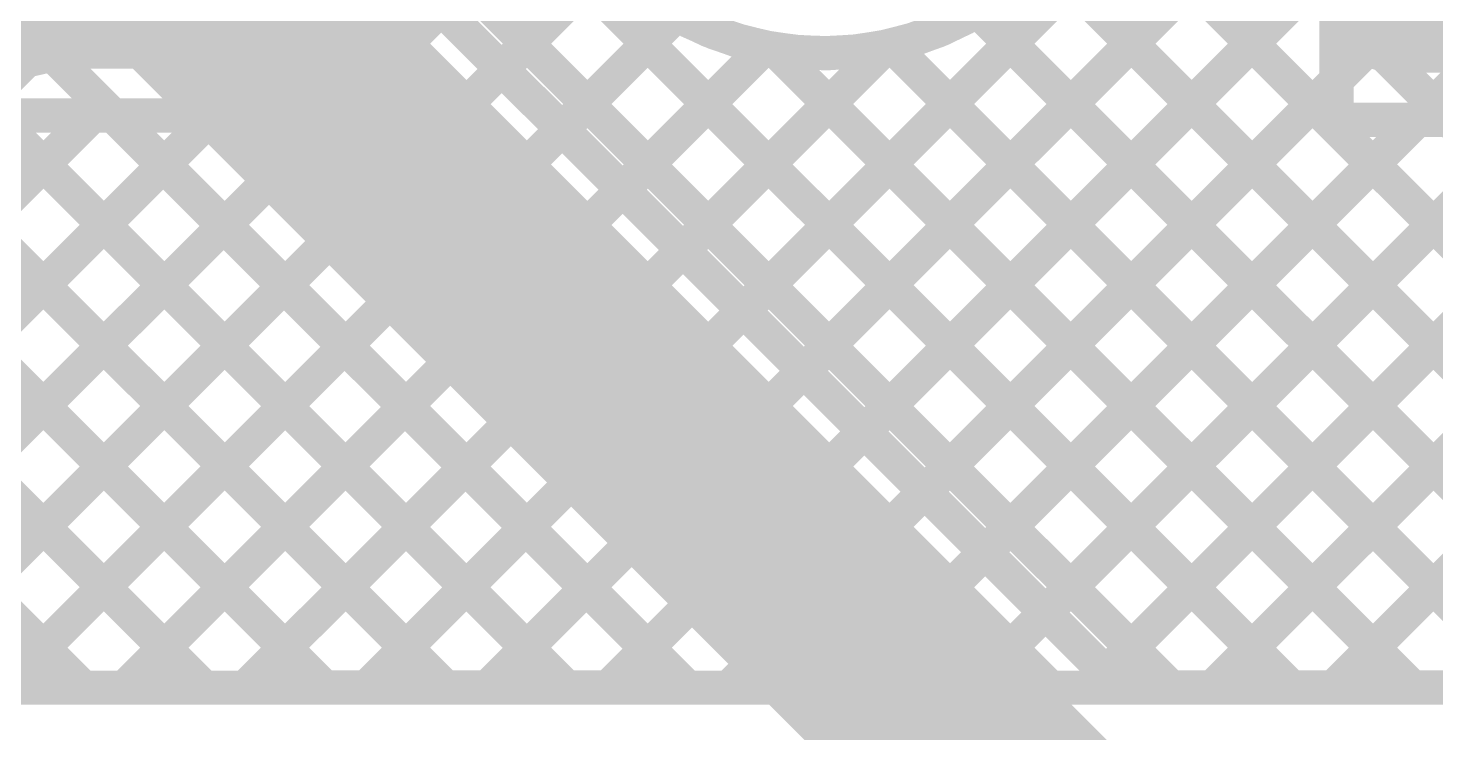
# Model space of a CAD drawing. Header units: millimetres. Extents: x 0 to 214, y 0 to 214.
# Drawn here: x 6.0258 to 6.3552, y 0.1375 to 0.3025 of the extents above; entities that cross this region are included whole.
import ezdxf

# ---------------------------------------------------------------- set-up
doc = ezdxf.new("R2010")
doc.units = ezdxf.units.MM
doc.header["$MEASUREMENT"] = 0
doc.layers.add('BottomLayer', color=5, linetype='Continuous')
doc.layers.add('TopLayer', color=1, linetype='Continuous')

msp = doc.modelspace()

# ---------------------------------------------------------------- hatches: boundary and pattern name
at = {"layer": 'TopLayer'}
for points in [[(6.343, 0.292), (6.547, 0.292), (6.547, 0.446), (6.343, 0.446)], [(5.739, 0.43), (5.739, 0.293), (6.077, 0.293), (6.077, 0.43)]]:
    msp.add_hatch(color=1, dxfattribs=at).paths.add_polyline_path(points)

# ---------------------------------------------------------------- linework, layer by layer
at = {"layer": 'BottomLayer', "const_width": 0.008}
for points in [[(6.03149, 0.29623, -0.978749), (5.9895, 0.43614)], [(6.28206, 0.36664, -1.929197), (6.1885, 0.43263)]]:
    msp.add_lwpolyline(points, format="xyb", dxfattribs=at)
at = {"layer": 'BottomLayer'}
for points, const_width in [([(6.34194, 0.29658), (6.34194, 0.43669)], 0.008), ([(5.881, 0.39064), (6.12359, 0.14805)], 0.008), ([(6.012, 0.36664), (6.37746, 0.00118)], 0.05), ([(6.08196, 0.38767), (6.32157, 0.14806)], 0.008), ([(6.1932, 0.23635), (6.34194, 0.3851)], 0.008), ([(5.88463, 0.35873), (6.0953, 0.14805)], 0.008), ([(6.08441, 0.35694), (6.29329, 0.14806)], 0.008), ([(6.20734, 0.22221), (6.34194, 0.35682)], 0.008), ([(6.2815, 0.35784), (6.34194, 0.29739)], 0.008), ([(6.08241, 0.34714), (6.28149, 0.14806)], 0.008), ([(5.87856, 0.33651), (6.06702, 0.14805)], 0.008), ([(6.27502, 0.33603), (6.46299, 0.14806)], 0.008), ([(6.22148, 0.20807), (6.34194, 0.32853)], 0.008), ([(5.86757, 0.31921), (6.03873, 0.14805)], 0.008), ([(6.26356, 0.31921), (6.43471, 0.14806)], 0.008), ([(6.13663, 0.29292), (6.16164, 0.31793)], 0.008), ([(6.24796, 0.30652), (6.40642, 0.14806)], 0.008), ([(6.15077, 0.27878), (6.1776, 0.30561)], 0.008), ([(6.23562, 0.19393), (6.34194, 0.30025)], 0.008), ([(6.03149, 0.29623), (6.17967, 0.14806)], 0.008), ([(6.16491, 0.26464), (6.19823, 0.29795)], 0.008), ([(6.17905, 0.25049), (6.2267, 0.29814)], 0.008), ([(6.20036, 0.29756), (6.34985, 0.14806)], 0.008), ([(6.22781, 0.29839), (6.37814, 0.14806)], 0.008), ([(6.24977, 0.17978), (6.36656, 0.29658)], 0.008), ([(6.26391, 0.16564), (6.39485, 0.29658)], 0.008), ([(6.27805, 0.1515), (6.42313, 0.29658)], 0.008), ([(6.30289, 0.14806), (6.45142, 0.29658)], 0.008), ([(6.33118, 0.14806), (6.4797, 0.29658)], 0.008), ([(6.34194, 0.29658), (6.48206, 0.29658)], 0.008), ([(6.34275, 0.29658), (6.49127, 0.14806)], 0.008), ([(5.87862, 0.14805), (6.02539, 0.29482)], 0.008), ([(6.0061, 0.29382), (6.15187, 0.14805)], 0.008), ([(5.9069, 0.14805), (6.04329, 0.28443)], 0.008), ([(5.93519, 0.14805), (6.05743, 0.27029)], 0.008), ([(5.96347, 0.14805), (6.07157, 0.25615)], 0.008), ([(5.99176, 0.14805), (6.08572, 0.24201)], 0.008), ([(6.02004, 0.14805), (6.09986, 0.22787)], 0.008), ([(6.04833, 0.14805), (6.114, 0.21372)], 0.008), ([(6.07661, 0.14805), (6.12814, 0.19958)], 0.008), ([(6.1049, 0.14805), (6.14228, 0.18544)], 0.008), ([(6.13318, 0.14805), (6.15643, 0.1713)], 0.008), ([(6.16147, 0.14805), (6.17057, 0.15716)], 0.008), ([(5.007, 0.14803), (6.17967, 0.14806)], 0.008), ([(6.28149, 0.14806), (6.589, 0.14806)], 0.008)]:
    msp.add_lwpolyline(points, dxfattribs=dict(at, const_width=const_width))
at = {"layer": 'BottomLayer', "const_width": 0.004}
for points in [[(6.1756, 0.30561, 1), (6.1796, 0.30561, 1)], [(6.33994, 0.30025, 1), (6.34394, 0.30025, 1)], [(6.02949, 0.29623, 1), (6.03349, 0.29623, 1)], [(6.02949, 0.29623, 1), (6.03349, 0.29623, 1)], [(6.19623, 0.29795, 1), (6.20023, 0.29795, 1)], [(6.19836, 0.29756, 1), (6.20236, 0.29756, 1)], [(6.2247, 0.29814, 1), (6.2287, 0.29814, 1)], [(6.22581, 0.29839, 1), (6.22981, 0.29839, 1)], [(6.33994, 0.29739, 1), (6.34394, 0.29739, 1)], [(6.33994, 0.29658, 1), (6.34394, 0.29658, 1)], [(6.33994, 0.29658, 1), (6.34394, 0.29658, 1)], [(6.34075, 0.29658, 1), (6.34475, 0.29658, 1)], [(6.02339, 0.29482, 1), (6.02739, 0.29482, 1)], [(6.13463, 0.29292, 1), (6.13863, 0.29292, 1)], [(6.04129, 0.28443, 1), (6.04529, 0.28443, 1)], [(6.14877, 0.27878, 1), (6.15277, 0.27878, 1)], [(6.05543, 0.27029, 1), (6.05943, 0.27029, 1)], [(6.16291, 0.26464, 1), (6.16691, 0.26464, 1)], [(6.06957, 0.25615, 1), (6.07357, 0.25615, 1)], [(6.17705, 0.25049, 1), (6.18105, 0.25049, 1)], [(6.08372, 0.24201, 1), (6.08772, 0.24201, 1)], [(6.1912, 0.23635, 1), (6.1952, 0.23635, 1)], [(6.09786, 0.22787, 1), (6.10186, 0.22787, 1)], [(6.20534, 0.22221, 1), (6.20934, 0.22221, 1)], [(6.112, 0.21372, 1), (6.116, 0.21372, 1)], [(6.21948, 0.20807, 1), (6.22348, 0.20807, 1)], [(6.12614, 0.19958, 1), (6.13014, 0.19958, 1)], [(6.23362, 0.19393, 1), (6.23762, 0.19393, 1)], [(6.14028, 0.18544, 1), (6.14428, 0.18544, 1)], [(6.24777, 0.17978, 1), (6.25176, 0.17978, 1)], [(6.15443, 0.1713, 1), (6.15843, 0.1713, 1)], [(6.26191, 0.16564, 1), (6.26591, 0.16564, 1)], [(6.16857, 0.15716, 1), (6.17257, 0.15716, 1)], [(6.27605, 0.1515, 1), (6.28005, 0.1515, 1)], [(6.03673, 0.14805, 1), (6.04073, 0.14805, 1)], [(6.04633, 0.14805, 1), (6.05033, 0.14805, 1)], [(6.06502, 0.14805, 1), (6.06902, 0.14805, 1)], [(6.07461, 0.14805, 1), (6.07861, 0.14805, 1)], [(6.0933, 0.14805, 1), (6.0973, 0.14805, 1)], [(6.1029, 0.14805, 1), (6.1069, 0.14805, 1)], [(6.12158, 0.14805, 1), (6.12559, 0.14805, 1)], [(6.13118, 0.14805, 1), (6.13518, 0.14805, 1)], [(6.14987, 0.14805, 1), (6.15387, 0.14805, 1)], [(6.15947, 0.14805, 1), (6.16347, 0.14805, 1)], [(6.17767, 0.14806, 1), (6.18167, 0.14806, 1)], [(6.17767, 0.14806, 1), (6.18167, 0.14806, 1)], [(6.27949, 0.14806, 1), (6.28349, 0.14806, 1)], [(6.27949, 0.14806, 1), (6.28349, 0.14806, 1)], [(6.29129, 0.14806, 1), (6.29529, 0.14806, 1)], [(6.30089, 0.14806, 1), (6.30489, 0.14806, 1)], [(6.31957, 0.14806, 1), (6.32357, 0.14806, 1)], [(6.32918, 0.14806, 1), (6.33318, 0.14806, 1)], [(6.34786, 0.14806, 1), (6.35185, 0.14806, 1)]]:
    msp.add_lwpolyline(points, format="xyb", close=True, dxfattribs=at)
at = {"layer": 'TopLayer', "const_width": 0.008}
for points in [[(6.332, 0.281), (6.332, 0.457)], [(6.088, 0.282), (6.088, 0.441)], [(6.088, 0.38163), (6.32157, 0.14806)], [(6.1049, 0.14805), (6.332, 0.37516)], [(6.088, 0.30086), (6.14281, 0.35567)], [(6.088, 0.35334), (6.29329, 0.14806)], [(6.13318, 0.14805), (6.332, 0.34687)], [(6.27502, 0.33603), (6.46299, 0.14806)], [(5.96347, 0.14805), (6.14981, 0.33439)], [(6.088, 0.32506), (6.265, 0.14806)], [(6.26356, 0.31921), (6.43471, 0.14806)], [(5.99176, 0.14805), (6.16164, 0.31793)], [(6.16147, 0.14805), (6.332, 0.31859)], [(6.24796, 0.30652), (6.40642, 0.14806)], [(6.02004, 0.14805), (6.1776, 0.30561)], [(6.04833, 0.14805), (6.19823, 0.29795)], [(6.07661, 0.14805), (6.2267, 0.29814)], [(6.088, 0.29678), (6.23672, 0.14806)], [(6.20036, 0.29756), (6.34985, 0.14806)], [(6.22781, 0.29839), (6.37814, 0.14806)], [(6.18975, 0.14806), (6.332, 0.2903)], [(5.77828, 0.282), (6.088, 0.282)], [(5.90479, 0.282), (6.03873, 0.14805)], [(5.9069, 0.14805), (6.04085, 0.282)], [(5.93307, 0.282), (6.06702, 0.14805)], [(5.93519, 0.14805), (6.06914, 0.282)], [(5.96135, 0.282), (6.0953, 0.14805)], [(5.98964, 0.282), (6.12359, 0.14805)], [(6.01792, 0.282), (6.15187, 0.14805)], [(6.04621, 0.282), (6.18015, 0.14806)], [(6.07449, 0.282), (6.20844, 0.14806)], [(6.21804, 0.14806), (6.35098, 0.281)], [(6.24632, 0.14806), (6.37927, 0.281)], [(6.27461, 0.14806), (6.40755, 0.281)], [(6.30289, 0.14806), (6.43583, 0.281)], [(6.33118, 0.14806), (6.46412, 0.281)], [(6.332, 0.281), (6.519, 0.281)], [(6.35834, 0.281), (6.49127, 0.14806)], [(5.08127, 0.14803), (6.53215, 0.14806)]]:
    msp.add_lwpolyline(points, dxfattribs=at)
at = {"layer": 'TopLayer'}
for points, const_width in [([(6.28206, 0.36664, 1), (6.14194, 0.36664, 1)], 0.008), ([(6.1756, 0.30561, 1), (6.1796, 0.30561, 1)], 0.004), ([(6.086, 0.30086, 1), (6.09, 0.30086, 1)], 0.004), ([(6.086, 0.29678, 1), (6.09, 0.29678, 1)], 0.004), ([(6.19623, 0.29795, 1), (6.20023, 0.29795, 1)], 0.004), ([(6.19836, 0.29756, 1), (6.20236, 0.29756, 1)], 0.004), ([(6.2247, 0.29814, 1), (6.2287, 0.29814, 1)], 0.004), ([(6.22581, 0.29839, 1), (6.22981, 0.29839, 1)], 0.004), ([(6.33, 0.2903, 1), (6.334, 0.2903, 1)], 0.004), ([(6.03885, 0.282, 1), (6.04285, 0.282, 1)], 0.004), ([(6.04421, 0.282, 1), (6.04821, 0.282, 1)], 0.004), ([(6.06714, 0.282, 1), (6.07114, 0.282, 1)], 0.004), ([(6.07249, 0.282, 1), (6.07649, 0.282, 1)], 0.004), ([(6.086, 0.282, 1), (6.09, 0.282, 1)], 0.004), ([(6.086, 0.282, 1), (6.09, 0.282, 1)], 0.004), ([(6.33, 0.281, 1), (6.334, 0.281, 1)], 0.004), ([(6.33, 0.281, 1), (6.334, 0.281, 1)], 0.004), ([(6.34898, 0.281, 1), (6.35298, 0.281, 1)], 0.004), ([(6.35633, 0.281, 1), (6.36034, 0.281, 1)], 0.004), ([(6.03673, 0.14805, 1), (6.04073, 0.14805, 1)], 0.004), ([(6.04633, 0.14805, 1), (6.05033, 0.14805, 1)], 0.004), ([(6.06502, 0.14805, 1), (6.06902, 0.14805, 1)], 0.004), ([(6.07461, 0.14805, 1), (6.07861, 0.14805, 1)], 0.004), ([(6.0933, 0.14805, 1), (6.0973, 0.14805, 1)], 0.004), ([(6.1029, 0.14805, 1), (6.1069, 0.14805, 1)], 0.004), ([(6.12158, 0.14805, 1), (6.12559, 0.14805, 1)], 0.004), ([(6.13118, 0.14805, 1), (6.13518, 0.14805, 1)], 0.004), ([(6.14987, 0.14805, 1), (6.15387, 0.14805, 1)], 0.004), ([(6.15947, 0.14805, 1), (6.16347, 0.14805, 1)], 0.004), ([(6.17815, 0.14806, 1), (6.18215, 0.14806, 1)], 0.004), ([(6.18775, 0.14806, 1), (6.19175, 0.14806, 1)], 0.004), ([(6.20644, 0.14806, 1), (6.21044, 0.14806, 1)], 0.004), ([(6.21604, 0.14806, 1), (6.22004, 0.14806, 1)], 0.004), ([(6.23472, 0.14806, 1), (6.23872, 0.14806, 1)], 0.004), ([(6.24432, 0.14806, 1), (6.24832, 0.14806, 1)], 0.004), ([(6.263, 0.14806, 1), (6.267, 0.14806, 1)], 0.004), ([(6.27261, 0.14806, 1), (6.27661, 0.14806, 1)], 0.004), ([(6.29129, 0.14806, 1), (6.29529, 0.14806, 1)], 0.004), ([(6.30089, 0.14806, 1), (6.30489, 0.14806, 1)], 0.004), ([(6.31957, 0.14806, 1), (6.32357, 0.14806, 1)], 0.004), ([(6.32918, 0.14806, 1), (6.33318, 0.14806, 1)], 0.004), ([(6.34786, 0.14806, 1), (6.35185, 0.14806, 1)], 0.004)]:
    msp.add_lwpolyline(points, format="xyb", close=True, dxfattribs=dict(at, const_width=const_width))

doc.saveas('drawing.dxf')
